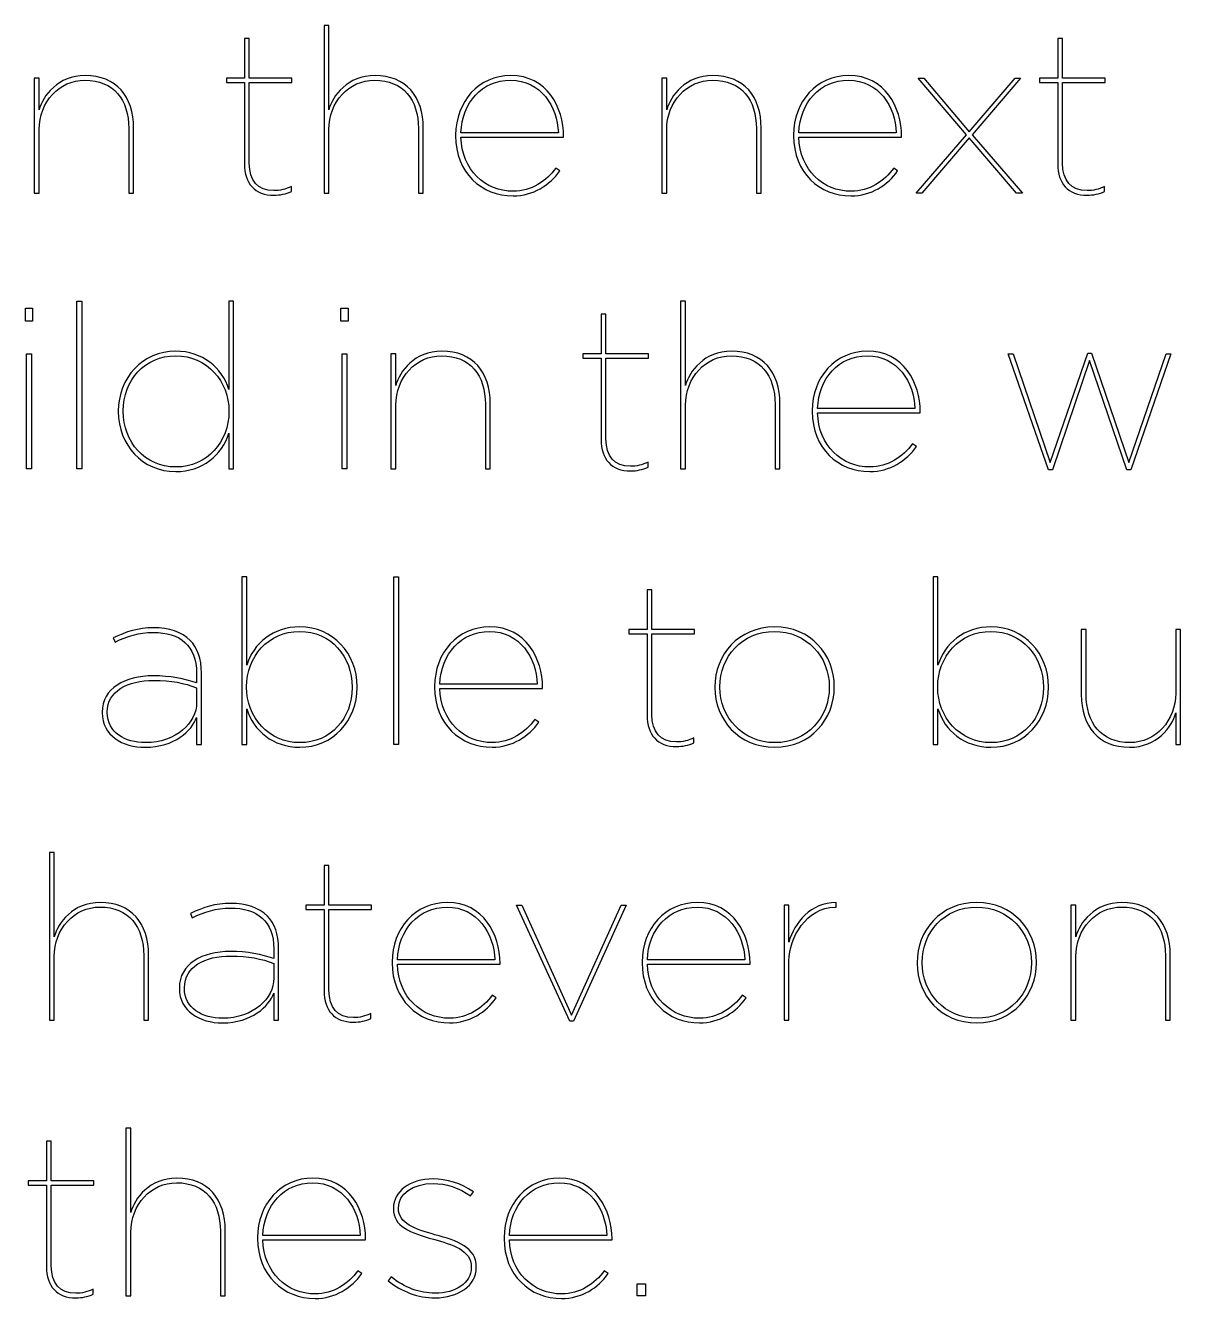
# Model space of a CAD drawing. Extents: x 23 to 691, y -846 to -23.
# Drawn here: x 630.12 to 653.18, y -469 to -443.58 of the extents above; entities that cross this region are included whole.
import ezdxf

# ---------------------------------------------------------------- set-up
doc = ezdxf.new("R2010")
doc.units = 0
doc.header["$MEASUREMENT"] = 0
doc.layers.add('ENGRAVE', color=7, linetype='CONTINUOUS')

# ---------------------------------------------------------------- blocks, each defined once
blk = doc.blocks.new('BLOCK_174')
at = {"layer": 'ENGRAVE', "color": 6}
for points in [[(648.96, -445.706), (649.873, -444.638), (649.983, -444.638), (649.015, -445.766), (650.02, -446.931), (649.905, -446.931), (648.96, -445.826), (648.011, -446.931), (647.901, -446.931), (648.905, -445.766), (647.937, -444.638), (648.052, -444.638), (648.96, -445.706)], [(631.146, -449.087), (631.242, -449.087), (631.242, -452.435), (631.146, -452.435), (631.146, -449.087)], [(630.118, -449.224), (630.261, -449.224), (630.261, -449.486), (630.118, -449.486), (630.118, -449.224)], [(636.415, -449.224), (636.557, -449.224), (636.557, -449.486), (636.415, -449.486), (636.415, -449.224)], [(630.141, -450.142), (630.237, -450.142), (630.237, -452.435), (630.141, -452.435), (630.141, -450.142)], [(636.438, -450.142), (636.534, -450.142), (636.534, -452.435), (636.438, -452.435), (636.438, -450.142)], [(649.737, -450.142), (649.838, -450.142), (650.576, -452.306), (651.324, -450.128), (651.402, -450.128), (652.145, -452.306), (652.888, -450.142), (652.984, -450.142), (652.182, -452.452), (652.104, -452.452), (651.361, -450.27), (650.618, -452.452), (650.54, -452.452), (649.737, -450.142)], [(637.47, -454.59), (637.566, -454.59), (637.566, -457.938), (637.47, -457.938), (637.47, -454.59)], [(639.919, -461.148), (640.024, -461.148), (641.02, -463.34), (642.01, -461.148), (642.111, -461.148), (641.056, -463.46), (640.983, -463.46), (639.919, -461.148)], [(642.329, -468.706), (642.494, -468.706), (642.494, -468.945), (642.329, -468.945), (642.329, -468.706)]]:
    blk.add_lwpolyline(points, dxfattribs=at)
for points, knots in [([(636.078, -443.583), (636.078, -443.583), (636.174, -443.583), (636.174, -443.583), (636.174, -443.583), (636.174, -445.266), (636.174, -445.266), (636.247, -444.986), (636.55, -444.583), (637.096, -444.583), (637.715, -444.583), (638.059, -445), (638.059, -445.633), (638.059, -445.633), (638.059, -446.931), (638.059, -446.931), (638.059, -446.931), (637.963, -446.931), (637.963, -446.931), (637.963, -446.931), (637.963, -445.642), (637.963, -445.642), (637.963, -445.069), (637.664, -444.675), (637.087, -444.675), (636.578, -444.675), (636.174, -445.11), (636.174, -445.661), (636.174, -445.661), (636.174, -446.931), (636.174, -446.931), (636.174, -446.931), (636.078, -446.931), (636.078, -446.931), (636.078, -446.931), (636.078, -443.583), (636.078, -443.583)], [0, 0, 0, 0, 1, 1, 1, 2, 2, 2, 3, 3, 3, 4, 4, 4, 5, 5, 5, 6, 6, 6, 7, 7, 7, 8, 8, 8, 9, 9, 9, 10, 10, 10, 11, 11, 11, 12, 12, 12, 12]), ([(634.491, -446.344), (634.491, -446.344), (634.491, -444.725), (634.491, -444.725), (634.491, -444.725), (634.129, -444.725), (634.129, -444.725), (634.129, -444.725), (634.129, -444.638), (634.129, -444.638), (634.129, -444.638), (634.491, -444.638), (634.491, -444.638), (634.491, -444.638), (634.491, -443.845), (634.491, -443.845), (634.491, -443.845), (634.587, -443.845), (634.587, -443.845), (634.587, -443.845), (634.587, -444.638), (634.587, -444.638), (634.587, -444.638), (635.436, -444.638), (635.436, -444.638), (635.436, -444.638), (635.436, -444.725), (635.436, -444.725), (635.436, -444.725), (634.587, -444.725), (634.587, -444.725), (634.587, -444.725), (634.587, -446.335), (634.587, -446.335), (634.587, -446.679), (634.752, -446.88), (635.078, -446.88), (635.193, -446.88), (635.317, -446.853), (635.427, -446.798), (635.427, -446.798), (635.427, -446.899), (635.427, -446.899), (635.317, -446.949), (635.197, -446.972), (635.078, -446.972), (634.698, -446.972), (634.491, -446.743), (634.491, -446.344)], [0, 0, 0, 0, 1, 1, 1, 2, 2, 2, 3, 3, 3, 4, 4, 4, 5, 5, 5, 6, 6, 6, 7, 7, 7, 8, 8, 8, 9, 9, 9, 10, 10, 10, 11, 11, 11, 12, 12, 12, 13, 13, 13, 14, 14, 14, 15, 15, 15, 16, 16, 16, 16]), ([(650.725, -446.344), (650.725, -446.344), (650.725, -444.725), (650.725, -444.725), (650.725, -444.725), (650.363, -444.725), (650.363, -444.725), (650.363, -444.725), (650.363, -444.638), (650.363, -444.638), (650.363, -444.638), (650.725, -444.638), (650.725, -444.638), (650.725, -444.638), (650.725, -443.845), (650.725, -443.845), (650.725, -443.845), (650.822, -443.845), (650.822, -443.845), (650.822, -443.845), (650.822, -444.638), (650.822, -444.638), (650.822, -444.638), (651.67, -444.638), (651.67, -444.638), (651.67, -444.638), (651.67, -444.725), (651.67, -444.725), (651.67, -444.725), (650.822, -444.725), (650.822, -444.725), (650.822, -444.725), (650.822, -446.335), (650.822, -446.335), (650.822, -446.679), (650.987, -446.88), (651.313, -446.88), (651.427, -446.88), (651.551, -446.853), (651.661, -446.798), (651.661, -446.798), (651.661, -446.899), (651.661, -446.899), (651.551, -446.949), (651.432, -446.972), (651.313, -446.972), (650.932, -446.972), (650.725, -446.743), (650.725, -446.344)], [0, 0, 0, 0, 1, 1, 1, 2, 2, 2, 3, 3, 3, 4, 4, 4, 5, 5, 5, 6, 6, 6, 7, 7, 7, 8, 8, 8, 9, 9, 9, 10, 10, 10, 11, 11, 11, 12, 12, 12, 13, 13, 13, 14, 14, 14, 15, 15, 15, 16, 16, 16, 16]), ([(630.295, -444.638), (630.295, -444.638), (630.391, -444.638), (630.391, -444.638), (630.391, -444.638), (630.391, -445.266), (630.391, -445.266), (630.465, -444.986), (630.767, -444.583), (631.313, -444.583), (631.932, -444.583), (632.276, -445), (632.276, -445.633), (632.276, -445.633), (632.276, -446.931), (632.276, -446.931), (632.276, -446.931), (632.18, -446.931), (632.18, -446.931), (632.18, -446.931), (632.18, -445.642), (632.18, -445.642), (632.18, -445.069), (631.881, -444.675), (631.304, -444.675), (630.795, -444.675), (630.391, -445.11), (630.391, -445.661), (630.391, -445.661), (630.391, -446.931), (630.391, -446.931), (630.391, -446.931), (630.295, -446.931), (630.295, -446.931), (630.295, -446.931), (630.295, -444.638), (630.295, -444.638)], [0, 0, 0, 0, 1, 1, 1, 2, 2, 2, 3, 3, 3, 4, 4, 4, 5, 5, 5, 6, 6, 6, 7, 7, 7, 8, 8, 8, 9, 9, 9, 10, 10, 10, 11, 11, 11, 12, 12, 12, 12]), ([(638.706, -445.785), (638.706, -445.785), (638.706, -445.775), (638.706, -445.775), (638.706, -445.097), (639.169, -444.583), (639.806, -444.583), (640.531, -444.583), (640.861, -445.221), (640.861, -445.794), (640.861, -445.794), (640.861, -445.812), (640.861, -445.812), (640.861, -445.812), (638.811, -445.812), (638.811, -445.812), (638.83, -446.472), (639.293, -446.894), (639.857, -446.894), (640.21, -446.894), (640.522, -446.688), (640.705, -446.431), (640.705, -446.431), (640.783, -446.486), (640.783, -446.486), (640.586, -446.77), (640.256, -446.986), (639.852, -446.986), (639.224, -446.986), (638.706, -446.523), (638.706, -445.785)], [0, 0, 0, 0, 1, 1, 1, 2, 2, 2, 3, 3, 3, 4, 4, 4, 5, 5, 5, 6, 6, 6, 7, 7, 7, 8, 8, 8, 9, 9, 9, 10, 10, 10, 10]), ([(640.756, -445.725), (640.737, -445.202), (640.407, -444.675), (639.802, -444.675), (639.233, -444.675), (638.834, -445.124), (638.811, -445.725), (638.811, -445.725), (640.756, -445.725), (640.756, -445.725)], [0, 0, 0, 0, 1, 1, 1, 2, 2, 2, 3, 3, 3, 3]), ([(642.824, -444.638), (642.824, -444.638), (642.92, -444.638), (642.92, -444.638), (642.92, -444.638), (642.92, -445.266), (642.92, -445.266), (642.994, -444.986), (643.296, -444.583), (643.842, -444.583), (644.461, -444.583), (644.805, -445), (644.805, -445.633), (644.805, -445.633), (644.805, -446.931), (644.805, -446.931), (644.805, -446.931), (644.709, -446.931), (644.709, -446.931), (644.709, -446.931), (644.709, -445.642), (644.709, -445.642), (644.709, -445.069), (644.411, -444.675), (643.833, -444.675), (643.324, -444.675), (642.92, -445.11), (642.92, -445.661), (642.92, -445.661), (642.92, -446.931), (642.92, -446.931), (642.92, -446.931), (642.824, -446.931), (642.824, -446.931), (642.824, -446.931), (642.824, -444.638), (642.824, -444.638)], [0, 0, 0, 0, 1, 1, 1, 2, 2, 2, 3, 3, 3, 4, 4, 4, 5, 5, 5, 6, 6, 6, 7, 7, 7, 8, 8, 8, 9, 9, 9, 10, 10, 10, 11, 11, 11, 12, 12, 12, 12]), ([(645.452, -445.785), (645.452, -445.785), (645.452, -445.775), (645.452, -445.775), (645.452, -445.097), (645.915, -444.583), (646.552, -444.583), (647.277, -444.583), (647.607, -445.221), (647.607, -445.794), (647.607, -445.794), (647.607, -445.812), (647.607, -445.812), (647.607, -445.812), (645.557, -445.812), (645.557, -445.812), (645.576, -446.472), (646.039, -446.894), (646.603, -446.894), (646.956, -446.894), (647.268, -446.688), (647.451, -446.431), (647.451, -446.431), (647.529, -446.486), (647.529, -446.486), (647.332, -446.77), (647.002, -446.986), (646.598, -446.986), (645.97, -446.986), (645.452, -446.523), (645.452, -445.785)], [0, 0, 0, 0, 1, 1, 1, 2, 2, 2, 3, 3, 3, 4, 4, 4, 5, 5, 5, 6, 6, 6, 7, 7, 7, 8, 8, 8, 9, 9, 9, 10, 10, 10, 10]), ([(647.502, -445.725), (647.484, -445.202), (647.153, -444.675), (646.548, -444.675), (645.979, -444.675), (645.58, -445.124), (645.557, -445.725), (645.557, -445.725), (647.502, -445.725), (647.502, -445.725)], [0, 0, 0, 0, 1, 1, 1, 2, 2, 2, 3, 3, 3, 3]), ([(631.971, -451.292), (631.971, -451.292), (631.971, -451.283), (631.971, -451.283), (631.971, -450.618), (632.453, -450.086), (633.118, -450.086), (633.65, -450.086), (634.044, -450.416), (634.177, -450.852), (634.177, -450.852), (634.177, -449.087), (634.177, -449.087), (634.177, -449.087), (634.273, -449.087), (634.273, -449.087), (634.273, -449.087), (634.273, -452.435), (634.273, -452.435), (634.273, -452.435), (634.177, -452.435), (634.177, -452.435), (634.177, -452.435), (634.177, -451.724), (634.177, -451.724), (634.044, -452.159), (633.65, -452.49), (633.118, -452.49), (632.453, -452.49), (631.971, -451.957), (631.971, -451.292)], [0, 0, 0, 0, 1, 1, 1, 2, 2, 2, 3, 3, 3, 4, 4, 4, 5, 5, 5, 6, 6, 6, 7, 7, 7, 8, 8, 8, 9, 9, 9, 10, 10, 10, 10]), ([(643.197, -449.087), (643.197, -449.087), (643.294, -449.087), (643.294, -449.087), (643.294, -449.087), (643.294, -450.77), (643.294, -450.77), (643.367, -450.49), (643.67, -450.086), (644.215, -450.086), (644.835, -450.086), (645.179, -450.504), (645.179, -451.136), (645.179, -451.136), (645.179, -452.435), (645.179, -452.435), (645.179, -452.435), (645.082, -452.435), (645.082, -452.435), (645.082, -452.435), (645.082, -451.145), (645.082, -451.145), (645.082, -450.572), (644.784, -450.178), (644.206, -450.178), (643.697, -450.178), (643.294, -450.613), (643.294, -451.164), (643.294, -451.164), (643.294, -452.435), (643.294, -452.435), (643.294, -452.435), (643.197, -452.435), (643.197, -452.435), (643.197, -452.435), (643.197, -449.087), (643.197, -449.087)], [0, 0, 0, 0, 1, 1, 1, 2, 2, 2, 3, 3, 3, 4, 4, 4, 5, 5, 5, 6, 6, 6, 7, 7, 7, 8, 8, 8, 9, 9, 9, 10, 10, 10, 11, 11, 11, 12, 12, 12, 12]), ([(641.61, -451.848), (641.61, -451.848), (641.61, -450.228), (641.61, -450.228), (641.61, -450.228), (641.248, -450.228), (641.248, -450.228), (641.248, -450.228), (641.248, -450.142), (641.248, -450.142), (641.248, -450.142), (641.61, -450.142), (641.61, -450.142), (641.61, -450.142), (641.61, -449.348), (641.61, -449.348), (641.61, -449.348), (641.707, -449.348), (641.707, -449.348), (641.707, -449.348), (641.707, -450.142), (641.707, -450.142), (641.707, -450.142), (642.555, -450.142), (642.555, -450.142), (642.555, -450.142), (642.555, -450.228), (642.555, -450.228), (642.555, -450.228), (641.707, -450.228), (641.707, -450.228), (641.707, -450.228), (641.707, -451.838), (641.707, -451.838), (641.707, -452.182), (641.872, -452.384), (642.197, -452.384), (642.312, -452.384), (642.436, -452.356), (642.546, -452.302), (642.546, -452.302), (642.546, -452.402), (642.546, -452.402), (642.436, -452.452), (642.317, -452.476), (642.197, -452.476), (641.817, -452.476), (641.61, -452.246), (641.61, -451.848)], [0, 0, 0, 0, 1, 1, 1, 2, 2, 2, 3, 3, 3, 4, 4, 4, 5, 5, 5, 6, 6, 6, 7, 7, 7, 8, 8, 8, 9, 9, 9, 10, 10, 10, 11, 11, 11, 12, 12, 12, 13, 13, 13, 14, 14, 14, 15, 15, 15, 16, 16, 16, 16]), ([(637.414, -450.142), (637.414, -450.142), (637.511, -450.142), (637.511, -450.142), (637.511, -450.142), (637.511, -450.77), (637.511, -450.77), (637.584, -450.49), (637.887, -450.086), (638.432, -450.086), (639.052, -450.086), (639.396, -450.504), (639.396, -451.136), (639.396, -451.136), (639.396, -452.435), (639.396, -452.435), (639.396, -452.435), (639.299, -452.435), (639.299, -452.435), (639.299, -452.435), (639.299, -451.145), (639.299, -451.145), (639.299, -450.572), (639.001, -450.178), (638.423, -450.178), (637.914, -450.178), (637.511, -450.613), (637.511, -451.164), (637.511, -451.164), (637.511, -452.435), (637.511, -452.435), (637.511, -452.435), (637.414, -452.435), (637.414, -452.435), (637.414, -452.435), (637.414, -450.142), (637.414, -450.142)], [0, 0, 0, 0, 1, 1, 1, 2, 2, 2, 3, 3, 3, 4, 4, 4, 5, 5, 5, 6, 6, 6, 7, 7, 7, 8, 8, 8, 9, 9, 9, 10, 10, 10, 11, 11, 11, 12, 12, 12, 12]), ([(645.825, -451.288), (645.825, -451.288), (645.825, -451.278), (645.825, -451.278), (645.825, -450.6), (646.289, -450.086), (646.926, -450.086), (647.65, -450.086), (647.981, -450.724), (647.981, -451.297), (647.981, -451.297), (647.981, -451.316), (647.981, -451.316), (647.981, -451.316), (645.931, -451.316), (645.931, -451.316), (645.949, -451.976), (646.412, -452.398), (646.977, -452.398), (647.33, -452.398), (647.641, -452.191), (647.825, -451.934), (647.825, -451.934), (647.903, -451.989), (647.903, -451.989), (647.706, -452.274), (647.375, -452.49), (646.972, -452.49), (646.343, -452.49), (645.825, -452.026), (645.825, -451.288)], [0, 0, 0, 0, 1, 1, 1, 2, 2, 2, 3, 3, 3, 4, 4, 4, 5, 5, 5, 6, 6, 6, 7, 7, 7, 8, 8, 8, 9, 9, 9, 10, 10, 10, 10]), ([(634.181, -451.292), (634.181, -451.292), (634.181, -451.283), (634.181, -451.283), (634.181, -450.691), (633.741, -450.178), (633.122, -450.178), (632.494, -450.178), (632.072, -450.664), (632.072, -451.278), (632.072, -451.278), (632.072, -451.288), (632.072, -451.288), (632.072, -451.898), (632.494, -452.398), (633.122, -452.398), (633.746, -452.398), (634.181, -451.889), (634.181, -451.292)], [0, 0, 0, 0, 1, 1, 1, 2, 2, 2, 3, 3, 3, 4, 4, 4, 5, 5, 5, 6, 6, 6, 6]), ([(647.875, -451.228), (647.857, -450.705), (647.527, -450.178), (646.921, -450.178), (646.353, -450.178), (645.954, -450.627), (645.931, -451.228), (645.931, -451.228), (647.875, -451.228), (647.875, -451.228)], [0, 0, 0, 0, 1, 1, 1, 2, 2, 2, 3, 3, 3, 3]), ([(634.535, -457.227), (634.535, -457.227), (634.535, -457.938), (634.535, -457.938), (634.535, -457.938), (634.438, -457.938), (634.438, -457.938), (634.438, -457.938), (634.438, -454.59), (634.438, -454.59), (634.438, -454.59), (634.535, -454.59), (634.535, -454.59), (634.535, -454.59), (634.535, -456.355), (634.535, -456.355), (634.668, -455.92), (635.062, -455.59), (635.594, -455.59), (636.259, -455.59), (636.741, -456.122), (636.741, -456.786), (636.741, -456.786), (636.741, -456.796), (636.741, -456.796), (636.741, -457.461), (636.259, -457.993), (635.594, -457.993), (635.062, -457.993), (634.668, -457.663), (634.535, -457.227)], [0, 0, 0, 0, 1, 1, 1, 2, 2, 2, 3, 3, 3, 4, 4, 4, 5, 5, 5, 6, 6, 6, 7, 7, 7, 8, 8, 8, 9, 9, 9, 10, 10, 10, 10]), ([(648.334, -457.227), (648.334, -457.227), (648.334, -457.938), (648.334, -457.938), (648.334, -457.938), (648.237, -457.938), (648.237, -457.938), (648.237, -457.938), (648.237, -454.59), (648.237, -454.59), (648.237, -454.59), (648.334, -454.59), (648.334, -454.59), (648.334, -454.59), (648.334, -456.355), (648.334, -456.355), (648.467, -455.92), (648.861, -455.59), (649.393, -455.59), (650.058, -455.59), (650.54, -456.122), (650.54, -456.786), (650.54, -456.786), (650.54, -456.796), (650.54, -456.796), (650.54, -457.461), (650.058, -457.993), (649.393, -457.993), (648.861, -457.993), (648.467, -457.663), (648.334, -457.227)], [0, 0, 0, 0, 1, 1, 1, 2, 2, 2, 3, 3, 3, 4, 4, 4, 5, 5, 5, 6, 6, 6, 7, 7, 7, 8, 8, 8, 9, 9, 9, 10, 10, 10, 10]), ([(642.528, -457.351), (642.528, -457.351), (642.528, -455.732), (642.528, -455.732), (642.528, -455.732), (642.166, -455.732), (642.166, -455.732), (642.166, -455.732), (642.166, -455.645), (642.166, -455.645), (642.166, -455.645), (642.528, -455.645), (642.528, -455.645), (642.528, -455.645), (642.528, -454.851), (642.528, -454.851), (642.528, -454.851), (642.624, -454.851), (642.624, -454.851), (642.624, -454.851), (642.624, -455.645), (642.624, -455.645), (642.624, -455.645), (643.473, -455.645), (643.473, -455.645), (643.473, -455.645), (643.473, -455.732), (643.473, -455.732), (643.473, -455.732), (642.624, -455.732), (642.624, -455.732), (642.624, -455.732), (642.624, -457.342), (642.624, -457.342), (642.624, -457.686), (642.789, -457.887), (643.115, -457.887), (643.23, -457.887), (643.354, -457.86), (643.464, -457.805), (643.464, -457.805), (643.464, -457.906), (643.464, -457.906), (643.354, -457.956), (643.234, -457.979), (643.115, -457.979), (642.735, -457.979), (642.528, -457.75), (642.528, -457.351)], [0, 0, 0, 0, 1, 1, 1, 2, 2, 2, 3, 3, 3, 4, 4, 4, 5, 5, 5, 6, 6, 6, 7, 7, 7, 8, 8, 8, 9, 9, 9, 10, 10, 10, 11, 11, 11, 12, 12, 12, 13, 13, 13, 14, 14, 14, 15, 15, 15, 16, 16, 16, 16]), ([(631.65, -457.305), (631.65, -457.305), (631.65, -457.296), (631.65, -457.296), (631.65, -456.814), (632.1, -456.567), (632.673, -456.567), (632.994, -456.567), (633.306, -456.626), (633.535, -456.709), (633.535, -456.709), (633.535, -456.516), (633.535, -456.516), (633.535, -455.961), (633.205, -455.7), (632.668, -455.7), (632.384, -455.7), (632.145, -455.778), (631.907, -455.892), (631.907, -455.892), (631.87, -455.81), (631.87, -455.81), (632.122, -455.686), (632.374, -455.608), (632.673, -455.608), (632.989, -455.608), (633.237, -455.691), (633.407, -455.86), (633.549, -456.002), (633.631, -456.227), (633.631, -456.511), (633.631, -456.511), (633.631, -457.938), (633.631, -457.938), (633.631, -457.938), (633.535, -457.938), (633.535, -457.938), (633.535, -457.938), (633.535, -457.397), (633.535, -457.397), (633.439, -457.663), (633.095, -457.993), (632.507, -457.993), (632.058, -457.993), (631.65, -457.759), (631.65, -457.305)], [0, 0, 0, 0, 1, 1, 1, 2, 2, 2, 3, 3, 3, 4, 4, 4, 5, 5, 5, 6, 6, 6, 7, 7, 7, 8, 8, 8, 9, 9, 9, 10, 10, 10, 11, 11, 11, 12, 12, 12, 13, 13, 13, 14, 14, 14, 15, 15, 15, 15]), ([(636.64, -456.8), (636.64, -456.8), (636.64, -456.791), (636.64, -456.791), (636.64, -456.181), (636.218, -455.681), (635.59, -455.681), (634.966, -455.681), (634.53, -456.19), (634.53, -456.786), (634.53, -456.786), (634.53, -456.796), (634.53, -456.796), (634.53, -457.387), (634.97, -457.901), (635.59, -457.901), (636.218, -457.901), (636.64, -457.415), (636.64, -456.8)], [0, 0, 0, 0, 1, 1, 1, 2, 2, 2, 3, 3, 3, 4, 4, 4, 5, 5, 5, 6, 6, 6, 6]), ([(638.286, -456.791), (638.286, -456.791), (638.286, -456.782), (638.286, -456.782), (638.286, -456.103), (638.749, -455.59), (639.387, -455.59), (640.111, -455.59), (640.442, -456.227), (640.442, -456.8), (640.442, -456.8), (640.442, -456.819), (640.442, -456.819), (640.442, -456.819), (638.391, -456.819), (638.391, -456.819), (638.41, -457.479), (638.873, -457.901), (639.437, -457.901), (639.79, -457.901), (640.102, -457.695), (640.285, -457.438), (640.285, -457.438), (640.364, -457.493), (640.364, -457.493), (640.166, -457.777), (639.836, -457.993), (639.432, -457.993), (638.804, -457.993), (638.286, -457.53), (638.286, -456.791)], [0, 0, 0, 0, 1, 1, 1, 2, 2, 2, 3, 3, 3, 4, 4, 4, 5, 5, 5, 6, 6, 6, 7, 7, 7, 8, 8, 8, 9, 9, 9, 10, 10, 10, 10]), ([(640.336, -456.732), (640.318, -456.209), (639.987, -455.681), (639.382, -455.681), (638.813, -455.681), (638.414, -456.131), (638.391, -456.732), (638.391, -456.732), (640.336, -456.732), (640.336, -456.732)], [0, 0, 0, 0, 1, 1, 1, 2, 2, 2, 3, 3, 3, 3]), ([(643.881, -456.8), (643.881, -456.8), (643.881, -456.791), (643.881, -456.791), (643.881, -456.149), (644.353, -455.59), (645.073, -455.59), (645.789, -455.59), (646.265, -456.14), (646.265, -456.782), (646.265, -456.782), (646.265, -456.791), (646.265, -456.791), (646.265, -457.433), (645.793, -457.993), (645.073, -457.993), (644.358, -457.993), (643.881, -457.442), (643.881, -456.8)], [0, 0, 0, 0, 1, 1, 1, 2, 2, 2, 3, 3, 3, 4, 4, 4, 5, 5, 5, 6, 6, 6, 6]), ([(646.165, -456.796), (646.165, -456.796), (646.165, -456.786), (646.165, -456.786), (646.165, -456.186), (645.711, -455.681), (645.069, -455.681), (644.422, -455.681), (643.982, -456.186), (643.982, -456.786), (643.982, -456.786), (643.982, -456.796), (643.982, -456.796), (643.982, -457.397), (644.436, -457.901), (645.078, -457.901), (645.724, -457.901), (646.165, -457.397), (646.165, -456.796)], [0, 0, 0, 0, 1, 1, 1, 2, 2, 2, 3, 3, 3, 4, 4, 4, 5, 5, 5, 6, 6, 6, 6]), ([(650.439, -456.8), (650.439, -456.8), (650.439, -456.791), (650.439, -456.791), (650.439, -456.181), (650.017, -455.681), (649.389, -455.681), (648.765, -455.681), (648.329, -456.19), (648.329, -456.786), (648.329, -456.786), (648.329, -456.796), (648.329, -456.796), (648.329, -457.387), (648.769, -457.901), (649.389, -457.901), (650.017, -457.901), (650.439, -457.415), (650.439, -456.8)], [0, 0, 0, 0, 1, 1, 1, 2, 2, 2, 3, 3, 3, 4, 4, 4, 5, 5, 5, 6, 6, 6, 6]), ([(651.195, -456.942), (651.195, -456.942), (651.195, -455.645), (651.195, -455.645), (651.195, -455.645), (651.292, -455.645), (651.292, -455.645), (651.292, -455.645), (651.292, -456.933), (651.292, -456.933), (651.292, -457.506), (651.59, -457.901), (652.168, -457.901), (652.677, -457.901), (653.08, -457.465), (653.08, -456.915), (653.08, -456.915), (653.08, -455.645), (653.08, -455.645), (653.08, -455.645), (653.177, -455.645), (653.177, -455.645), (653.177, -455.645), (653.177, -457.938), (653.177, -457.938), (653.177, -457.938), (653.08, -457.938), (653.08, -457.938), (653.08, -457.938), (653.08, -457.309), (653.08, -457.309), (653.007, -457.589), (652.704, -457.993), (652.159, -457.993), (651.539, -457.993), (651.195, -457.575), (651.195, -456.942)], [0, 0, 0, 0, 1, 1, 1, 2, 2, 2, 3, 3, 3, 4, 4, 4, 5, 5, 5, 6, 6, 6, 7, 7, 7, 8, 8, 8, 9, 9, 9, 10, 10, 10, 11, 11, 11, 12, 12, 12, 12]), ([(633.535, -457.099), (633.535, -457.099), (633.535, -456.805), (633.535, -456.805), (633.292, -456.713), (633.026, -456.658), (632.677, -456.658), (632.159, -456.658), (631.751, -456.869), (631.751, -457.291), (631.751, -457.291), (631.751, -457.3), (631.751, -457.3), (631.751, -457.704), (632.109, -457.901), (632.512, -457.901), (633.127, -457.901), (633.535, -457.506), (633.535, -457.099)], [0, 0, 0, 0, 1, 1, 1, 2, 2, 2, 3, 3, 3, 4, 4, 4, 5, 5, 5, 6, 6, 6, 6]), ([(630.595, -460.093), (630.595, -460.093), (630.692, -460.093), (630.692, -460.093), (630.692, -460.093), (630.692, -461.776), (630.692, -461.776), (630.765, -461.497), (631.067, -461.093), (631.613, -461.093), (632.233, -461.093), (632.576, -461.51), (632.576, -462.143), (632.576, -462.143), (632.576, -463.441), (632.576, -463.441), (632.576, -463.441), (632.48, -463.441), (632.48, -463.441), (632.48, -463.441), (632.48, -462.152), (632.48, -462.152), (632.48, -461.579), (632.182, -461.184), (631.604, -461.184), (631.095, -461.184), (630.692, -461.621), (630.692, -462.171), (630.692, -462.171), (630.692, -463.441), (630.692, -463.441), (630.692, -463.441), (630.595, -463.441), (630.595, -463.441), (630.595, -463.441), (630.595, -460.093), (630.595, -460.093)], [0, 0, 0, 0, 1, 1, 1, 2, 2, 2, 3, 3, 3, 4, 4, 4, 5, 5, 5, 6, 6, 6, 7, 7, 7, 8, 8, 8, 9, 9, 9, 10, 10, 10, 11, 11, 11, 12, 12, 12, 12]), ([(636.08, -462.854), (636.08, -462.854), (636.08, -461.235), (636.08, -461.235), (636.08, -461.235), (635.718, -461.235), (635.718, -461.235), (635.718, -461.235), (635.718, -461.148), (635.718, -461.148), (635.718, -461.148), (636.08, -461.148), (636.08, -461.148), (636.08, -461.148), (636.08, -460.355), (636.08, -460.355), (636.08, -460.355), (636.177, -460.355), (636.177, -460.355), (636.177, -460.355), (636.177, -461.148), (636.177, -461.148), (636.177, -461.148), (637.025, -461.148), (637.025, -461.148), (637.025, -461.148), (637.025, -461.235), (637.025, -461.235), (637.025, -461.235), (636.177, -461.235), (636.177, -461.235), (636.177, -461.235), (636.177, -462.845), (636.177, -462.845), (636.177, -463.189), (636.342, -463.391), (636.667, -463.391), (636.782, -463.391), (636.906, -463.363), (637.016, -463.308), (637.016, -463.308), (637.016, -463.409), (637.016, -463.409), (636.906, -463.46), (636.787, -463.482), (636.667, -463.482), (636.287, -463.482), (636.08, -463.253), (636.08, -462.854)], [0, 0, 0, 0, 1, 1, 1, 2, 2, 2, 3, 3, 3, 4, 4, 4, 5, 5, 5, 6, 6, 6, 7, 7, 7, 8, 8, 8, 9, 9, 9, 10, 10, 10, 11, 11, 11, 12, 12, 12, 13, 13, 13, 14, 14, 14, 15, 15, 15, 16, 16, 16, 16]), ([(633.191, -462.808), (633.191, -462.808), (633.191, -462.799), (633.191, -462.799), (633.191, -462.318), (633.641, -462.07), (634.214, -462.07), (634.535, -462.07), (634.847, -462.129), (635.076, -462.212), (635.076, -462.212), (635.076, -462.02), (635.076, -462.02), (635.076, -461.465), (634.746, -461.203), (634.209, -461.203), (633.925, -461.203), (633.686, -461.281), (633.448, -461.396), (633.448, -461.396), (633.411, -461.313), (633.411, -461.313), (633.663, -461.189), (633.915, -461.111), (634.214, -461.111), (634.53, -461.111), (634.778, -461.194), (634.948, -461.364), (635.09, -461.506), (635.172, -461.73), (635.172, -462.015), (635.172, -462.015), (635.172, -463.441), (635.172, -463.441), (635.172, -463.441), (635.076, -463.441), (635.076, -463.441), (635.076, -463.441), (635.076, -462.9), (635.076, -462.9), (634.98, -463.166), (634.636, -463.496), (634.048, -463.496), (633.599, -463.496), (633.191, -463.263), (633.191, -462.808)], [0, 0, 0, 0, 1, 1, 1, 2, 2, 2, 3, 3, 3, 4, 4, 4, 5, 5, 5, 6, 6, 6, 7, 7, 7, 8, 8, 8, 9, 9, 9, 10, 10, 10, 11, 11, 11, 12, 12, 12, 13, 13, 13, 14, 14, 14, 15, 15, 15, 15]), ([(637.438, -462.294), (637.438, -462.294), (637.438, -462.285), (637.438, -462.285), (637.438, -461.607), (637.901, -461.093), (638.538, -461.093), (639.263, -461.093), (639.593, -461.73), (639.593, -462.304), (639.593, -462.304), (639.593, -462.322), (639.593, -462.322), (639.593, -462.322), (637.543, -462.322), (637.543, -462.322), (637.562, -462.983), (638.025, -463.404), (638.589, -463.404), (638.942, -463.404), (639.254, -463.198), (639.437, -462.941), (639.437, -462.941), (639.515, -462.996), (639.515, -462.996), (639.318, -463.28), (638.988, -463.496), (638.584, -463.496), (637.956, -463.496), (637.438, -463.033), (637.438, -462.294)], [0, 0, 0, 0, 1, 1, 1, 2, 2, 2, 3, 3, 3, 4, 4, 4, 5, 5, 5, 6, 6, 6, 7, 7, 7, 8, 8, 8, 9, 9, 9, 10, 10, 10, 10]), ([(639.488, -462.235), (639.47, -461.712), (639.139, -461.184), (638.534, -461.184), (637.965, -461.184), (637.566, -461.634), (637.543, -462.235), (637.543, -462.235), (639.488, -462.235), (639.488, -462.235)], [0, 0, 0, 0, 1, 1, 1, 2, 2, 2, 3, 3, 3, 3]), ([(642.428, -462.294), (642.428, -462.294), (642.428, -462.285), (642.428, -462.285), (642.428, -461.607), (642.891, -461.093), (643.528, -461.093), (644.253, -461.093), (644.583, -461.73), (644.583, -462.304), (644.583, -462.304), (644.583, -462.322), (644.583, -462.322), (644.583, -462.322), (642.533, -462.322), (642.533, -462.322), (642.552, -462.983), (643.015, -463.404), (643.579, -463.404), (643.932, -463.404), (644.244, -463.198), (644.427, -462.941), (644.427, -462.941), (644.505, -462.996), (644.505, -462.996), (644.308, -463.28), (643.978, -463.496), (643.574, -463.496), (642.946, -463.496), (642.428, -463.033), (642.428, -462.294)], [0, 0, 0, 0, 1, 1, 1, 2, 2, 2, 3, 3, 3, 4, 4, 4, 5, 5, 5, 6, 6, 6, 7, 7, 7, 8, 8, 8, 9, 9, 9, 10, 10, 10, 10]), ([(644.478, -462.235), (644.46, -461.712), (644.129, -461.184), (643.524, -461.184), (642.955, -461.184), (642.556, -461.634), (642.533, -462.235), (642.533, -462.235), (644.478, -462.235), (644.478, -462.235)], [0, 0, 0, 0, 1, 1, 1, 2, 2, 2, 3, 3, 3, 3]), ([(645.262, -461.148), (645.262, -461.148), (645.358, -461.148), (645.358, -461.148), (645.358, -461.148), (645.358, -461.882), (645.358, -461.882), (645.464, -461.501), (645.794, -461.088), (646.303, -461.093), (646.303, -461.093), (646.303, -461.184), (646.303, -461.184), (646.303, -461.184), (646.28, -461.184), (646.28, -461.184), (645.707, -461.184), (645.358, -461.813), (645.358, -462.253), (645.358, -462.253), (645.358, -463.441), (645.358, -463.441), (645.358, -463.441), (645.262, -463.441), (645.262, -463.441), (645.262, -463.441), (645.262, -461.148), (645.262, -461.148)], [0, 0, 0, 0, 1, 1, 1, 2, 2, 2, 3, 3, 3, 4, 4, 4, 5, 5, 5, 6, 6, 6, 7, 7, 7, 8, 8, 8, 9, 9, 9, 9]), ([(647.917, -462.304), (647.917, -462.304), (647.917, -462.294), (647.917, -462.294), (647.917, -461.652), (648.389, -461.093), (649.109, -461.093), (649.825, -461.093), (650.302, -461.643), (650.302, -462.285), (650.302, -462.285), (650.302, -462.294), (650.302, -462.294), (650.302, -462.937), (649.829, -463.496), (649.109, -463.496), (648.394, -463.496), (647.917, -462.946), (647.917, -462.304)], [0, 0, 0, 0, 1, 1, 1, 2, 2, 2, 3, 3, 3, 4, 4, 4, 5, 5, 5, 6, 6, 6, 6]), ([(650.201, -462.299), (650.201, -462.299), (650.201, -462.29), (650.201, -462.29), (650.201, -461.689), (649.747, -461.184), (649.105, -461.184), (648.458, -461.184), (648.018, -461.689), (648.018, -462.29), (648.018, -462.29), (648.018, -462.299), (648.018, -462.299), (648.018, -462.9), (648.472, -463.404), (649.114, -463.404), (649.761, -463.404), (650.201, -462.9), (650.201, -462.299)], [0, 0, 0, 0, 1, 1, 1, 2, 2, 2, 3, 3, 3, 4, 4, 4, 5, 5, 5, 6, 6, 6, 6]), ([(650.99, -461.148), (650.99, -461.148), (651.086, -461.148), (651.086, -461.148), (651.086, -461.148), (651.086, -461.776), (651.086, -461.776), (651.16, -461.497), (651.462, -461.093), (652.008, -461.093), (652.627, -461.093), (652.971, -461.51), (652.971, -462.143), (652.971, -462.143), (652.971, -463.441), (652.971, -463.441), (652.971, -463.441), (652.875, -463.441), (652.875, -463.441), (652.875, -463.441), (652.875, -462.152), (652.875, -462.152), (652.875, -461.579), (652.577, -461.184), (651.999, -461.184), (651.49, -461.184), (651.086, -461.621), (651.086, -462.171), (651.086, -462.171), (651.086, -463.441), (651.086, -463.441), (651.086, -463.441), (650.99, -463.441), (650.99, -463.441), (650.99, -463.441), (650.99, -461.148), (650.99, -461.148)], [0, 0, 0, 0, 1, 1, 1, 2, 2, 2, 3, 3, 3, 4, 4, 4, 5, 5, 5, 6, 6, 6, 7, 7, 7, 8, 8, 8, 9, 9, 9, 10, 10, 10, 11, 11, 11, 12, 12, 12, 12]), ([(635.076, -462.602), (635.076, -462.602), (635.076, -462.308), (635.076, -462.308), (634.833, -462.217), (634.567, -462.161), (634.218, -462.161), (633.7, -462.161), (633.292, -462.372), (633.292, -462.795), (633.292, -462.795), (633.292, -462.804), (633.292, -462.804), (633.292, -463.207), (633.65, -463.404), (634.053, -463.404), (634.668, -463.404), (635.076, -463.01), (635.076, -462.602)], [0, 0, 0, 0, 1, 1, 1, 2, 2, 2, 3, 3, 3, 4, 4, 4, 5, 5, 5, 6, 6, 6, 6]), ([(632.124, -465.597), (632.124, -465.597), (632.221, -465.597), (632.221, -465.597), (632.221, -465.597), (632.221, -467.279), (632.221, -467.279), (632.294, -467), (632.597, -466.596), (633.142, -466.596), (633.762, -466.596), (634.106, -467.014), (634.106, -467.647), (634.106, -467.647), (634.106, -468.945), (634.106, -468.945), (634.106, -468.945), (634.009, -468.945), (634.009, -468.945), (634.009, -468.945), (634.009, -467.656), (634.009, -467.656), (634.009, -467.082), (633.711, -466.688), (633.133, -466.688), (632.624, -466.688), (632.221, -467.124), (632.221, -467.674), (632.221, -467.674), (632.221, -468.945), (632.221, -468.945), (632.221, -468.945), (632.124, -468.945), (632.124, -468.945), (632.124, -468.945), (632.124, -465.597), (632.124, -465.597)], [0, 0, 0, 0, 1, 1, 1, 2, 2, 2, 3, 3, 3, 4, 4, 4, 5, 5, 5, 6, 6, 6, 7, 7, 7, 8, 8, 8, 9, 9, 9, 10, 10, 10, 11, 11, 11, 12, 12, 12, 12]), ([(630.538, -468.357), (630.538, -468.357), (630.538, -466.739), (630.538, -466.739), (630.538, -466.739), (630.175, -466.739), (630.175, -466.739), (630.175, -466.739), (630.175, -466.651), (630.175, -466.651), (630.175, -466.651), (630.538, -466.651), (630.538, -466.651), (630.538, -466.651), (630.538, -465.858), (630.538, -465.858), (630.538, -465.858), (630.634, -465.858), (630.634, -465.858), (630.634, -465.858), (630.634, -466.651), (630.634, -466.651), (630.634, -466.651), (631.483, -466.651), (631.483, -466.651), (631.483, -466.651), (631.483, -466.739), (631.483, -466.739), (631.483, -466.739), (630.634, -466.739), (630.634, -466.739), (630.634, -466.739), (630.634, -468.348), (630.634, -468.348), (630.634, -468.692), (630.799, -468.894), (631.125, -468.894), (631.239, -468.894), (631.363, -468.866), (631.473, -468.812), (631.473, -468.812), (631.473, -468.912), (631.473, -468.912), (631.363, -468.963), (631.244, -468.986), (631.125, -468.986), (630.744, -468.986), (630.538, -468.756), (630.538, -468.357)], [0, 0, 0, 0, 1, 1, 1, 2, 2, 2, 3, 3, 3, 4, 4, 4, 5, 5, 5, 6, 6, 6, 7, 7, 7, 8, 8, 8, 9, 9, 9, 10, 10, 10, 11, 11, 11, 12, 12, 12, 13, 13, 13, 14, 14, 14, 15, 15, 15, 16, 16, 16, 16]), ([(634.752, -467.798), (634.752, -467.798), (634.752, -467.789), (634.752, -467.789), (634.752, -467.11), (635.216, -466.596), (635.853, -466.596), (636.578, -466.596), (636.908, -467.234), (636.908, -467.807), (636.908, -467.807), (636.908, -467.825), (636.908, -467.825), (636.908, -467.825), (634.858, -467.825), (634.858, -467.825), (634.876, -468.486), (635.339, -468.908), (635.904, -468.908), (636.257, -468.908), (636.569, -468.702), (636.752, -468.445), (636.752, -468.445), (636.83, -468.5), (636.83, -468.5), (636.633, -468.784), (636.303, -468.999), (635.899, -468.999), (635.27, -468.999), (634.752, -468.536), (634.752, -467.798)], [0, 0, 0, 0, 1, 1, 1, 2, 2, 2, 3, 3, 3, 4, 4, 4, 5, 5, 5, 6, 6, 6, 7, 7, 7, 8, 8, 8, 9, 9, 9, 10, 10, 10, 10]), ([(637.362, -468.647), (637.362, -468.647), (637.422, -468.569), (637.422, -468.569), (637.674, -468.779), (637.995, -468.894), (638.293, -468.894), (638.706, -468.894), (639.018, -468.683), (639.018, -468.385), (639.018, -468.385), (639.018, -468.376), (639.018, -468.376), (639.018, -468.023), (638.637, -467.922), (638.265, -467.816), (637.797, -467.683), (637.463, -467.564), (637.463, -467.202), (637.463, -467.202), (637.463, -467.193), (637.463, -467.193), (637.463, -466.872), (637.779, -466.61), (638.261, -466.61), (638.517, -466.61), (638.816, -466.697), (639.059, -466.867), (639.059, -466.867), (639.004, -466.949), (639.004, -466.949), (638.779, -466.789), (638.504, -466.702), (638.261, -466.702), (637.844, -466.702), (637.564, -466.917), (637.564, -467.188), (637.564, -467.188), (637.564, -467.197), (637.564, -467.197), (637.564, -467.5), (637.894, -467.614), (638.293, -467.725), (638.747, -467.849), (639.118, -467.977), (639.118, -468.371), (639.118, -468.371), (639.118, -468.381), (639.118, -468.381), (639.118, -468.738), (638.765, -468.986), (638.288, -468.986), (637.967, -468.986), (637.619, -468.862), (637.362, -468.647)], [0, 0, 0, 0, 1, 1, 1, 2, 2, 2, 3, 3, 3, 4, 4, 4, 5, 5, 5, 6, 6, 6, 7, 7, 7, 8, 8, 8, 9, 9, 9, 10, 10, 10, 11, 11, 11, 12, 12, 12, 13, 13, 13, 14, 14, 14, 15, 15, 15, 16, 16, 16, 17, 17, 17, 18, 18, 18, 18]), ([(639.673, -467.798), (639.673, -467.798), (639.673, -467.789), (639.673, -467.789), (639.673, -467.11), (640.137, -466.596), (640.774, -466.596), (641.499, -466.596), (641.829, -467.234), (641.829, -467.807), (641.829, -467.807), (641.829, -467.825), (641.829, -467.825), (641.829, -467.825), (639.779, -467.825), (639.779, -467.825), (639.797, -468.486), (640.26, -468.908), (640.825, -468.908), (641.178, -468.908), (641.49, -468.702), (641.673, -468.445), (641.673, -468.445), (641.751, -468.5), (641.751, -468.5), (641.554, -468.784), (641.224, -468.999), (640.82, -468.999), (640.191, -468.999), (639.673, -468.536), (639.673, -467.798)], [0, 0, 0, 0, 1, 1, 1, 2, 2, 2, 3, 3, 3, 4, 4, 4, 5, 5, 5, 6, 6, 6, 7, 7, 7, 8, 8, 8, 9, 9, 9, 10, 10, 10, 10]), ([(636.802, -467.738), (636.784, -467.215), (636.454, -466.688), (635.849, -466.688), (635.28, -466.688), (634.881, -467.138), (634.858, -467.738), (634.858, -467.738), (636.802, -467.738), (636.802, -467.738)], [0, 0, 0, 0, 1, 1, 1, 2, 2, 2, 3, 3, 3, 3]), ([(641.723, -467.738), (641.705, -467.215), (641.375, -466.688), (640.77, -466.688), (640.201, -466.688), (639.802, -467.138), (639.779, -467.738), (639.779, -467.738), (641.723, -467.738), (641.723, -467.738)], [0, 0, 0, 0, 1, 1, 1, 2, 2, 2, 3, 3, 3, 3])]:
    blk.add_open_spline(points, degree=3, knots=knots, dxfattribs=at)

msp = doc.modelspace()

# ---------------------------------------------------------------- block references
at = {"layer": 'ENGRAVE'}
msp.add_blockref('BLOCK_174', (0, 0), dxfattribs=at)

doc.saveas('drawing.dxf')
